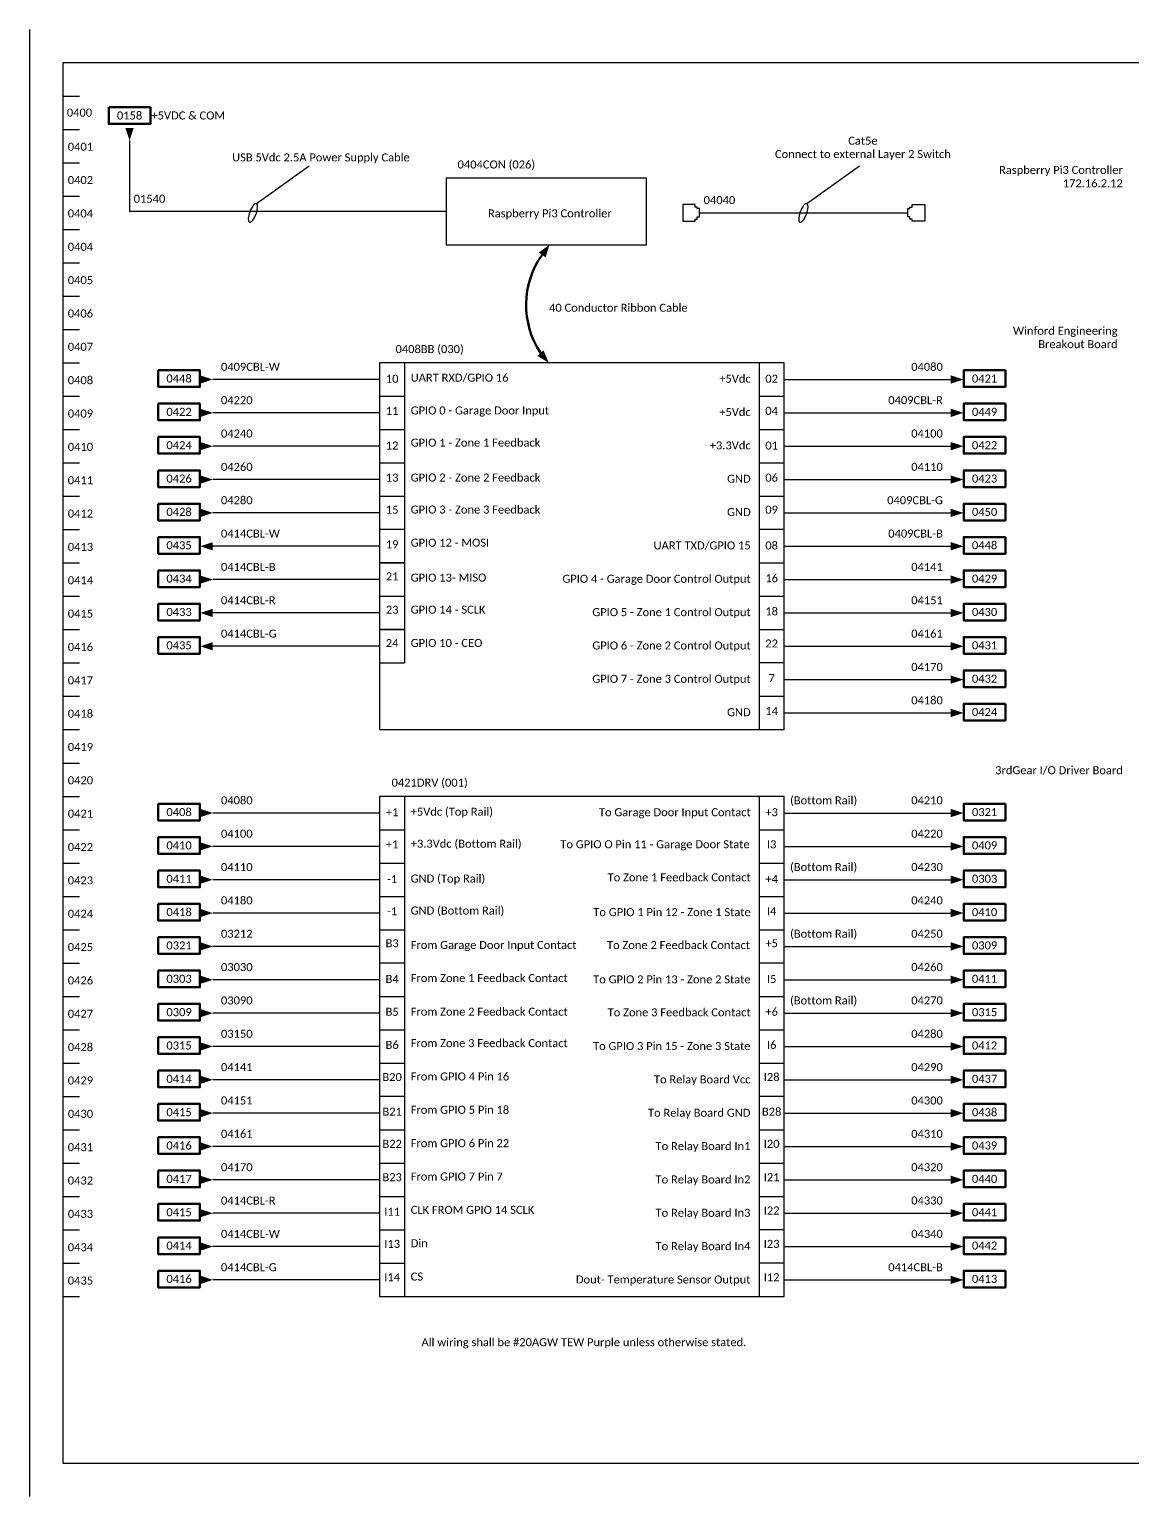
# Model space of a CAD drawing. Header units: inches. Extents: x 0 to 17, y 0 to 11.
# Drawn here: x 0 to 8.27, y 0 to 11 of the extents above; entities that cross this region are included whole.
import ezdxf

# ---------------------------------------------------------------- set-up
doc = ezdxf.new("R2010")
doc.units = ezdxf.units.IN
doc.header["$LTSCALE"] = 0.5
doc.header["$MEASUREMENT"] = 0
for name, color, linetype in [('AC Wiring', 7, 'Continuous'), ('Text', 7, 'Continuous'), ('Title Block', 7, 'Continuous')]:
    doc.layers.add(name, color=color, linetype=linetype)
doc.layers.add('pointer', color=7, linetype='Continuous', lineweight=80)
doc.layers.add('text box', color=7, linetype='Continuous', lineweight=50)
doc.styles.add('Electrical1', font='Calibril.ttf')

msp = doc.modelspace()

# ---------------------------------------------------------------- hatches: boundary and pattern name
at = {"layer": 'AC Wiring', "ltscale": 0.1}
for points in [[(0.72, 10.26), (0.751, 10.166), (0.782, 10.26)], [(1.281, 8.344), (1.375, 8.375), (1.281, 8.406)], [(6.906, 8.406), (7, 8.375), (6.906, 8.344)], [(1.281, 8.094), (1.375, 8.125), (1.281, 8.156)], [(6.906, 8.156), (7, 8.125), (6.906, 8.094)], [(1.281, 7.844), (1.375, 7.875), (1.281, 7.906)], [(6.906, 7.906), (7, 7.875), (6.906, 7.844)], [(1.281, 7.594), (1.375, 7.625), (1.281, 7.656)], [(6.906, 7.656), (7, 7.625), (6.906, 7.594)], [(1.281, 7.344), (1.375, 7.375), (1.281, 7.406)], [(6.906, 7.406), (7, 7.375), (6.906, 7.344)], [(1.375, 7.156), (1.281, 7.125), (1.375, 7.094)], [(6.906, 7.156), (7, 7.125), (6.906, 7.094)], [(1.281, 6.844), (1.375, 6.875), (1.281, 6.906)], [(6.906, 6.906), (7, 6.875), (6.906, 6.844)], [(1.375, 6.656), (1.281, 6.625), (1.375, 6.594)], [(6.906, 6.656), (7, 6.625), (6.906, 6.594)], [(1.375, 6.406), (1.281, 6.375), (1.375, 6.344)], [(6.906, 6.406), (7, 6.375), (6.906, 6.344)], [(6.906, 6.156), (7, 6.125), (6.906, 6.094)], [(6.906, 5.906), (7, 5.875), (6.906, 5.844)], [(1.281, 5.094), (1.375, 5.125), (1.281, 5.156)], [(6.906, 5.156), (7, 5.125), (6.906, 5.094)], [(1.281, 4.844), (1.375, 4.875), (1.281, 4.906)], [(6.906, 4.906), (7, 4.875), (6.906, 4.844)], [(1.281, 4.594), (1.375, 4.625), (1.281, 4.656)], [(6.906, 4.656), (7, 4.625), (6.906, 4.594)], [(1.281, 4.344), (1.375, 4.375), (1.281, 4.406)], [(6.906, 4.406), (7, 4.375), (6.906, 4.344)], [(1.281, 4.094), (1.375, 4.125), (1.281, 4.156)], [(6.906, 4.156), (7, 4.125), (6.906, 4.094)], [(1.281, 3.844), (1.375, 3.875), (1.281, 3.906)], [(6.906, 3.906), (7, 3.875), (6.906, 3.844)], [(1.281, 3.594), (1.375, 3.625), (1.281, 3.656)], [(6.906, 3.656), (7, 3.625), (6.906, 3.594)], [(1.281, 3.344), (1.375, 3.375), (1.281, 3.406)], [(6.906, 3.406), (7, 3.375), (6.906, 3.344)], [(1.281, 3.094), (1.375, 3.125), (1.281, 3.156)], [(6.906, 3.156), (7, 3.125), (6.906, 3.094)], [(1.281, 2.844), (1.375, 2.875), (1.281, 2.906)], [(6.906, 2.906), (7, 2.875), (6.906, 2.844)], [(1.281, 2.594), (1.375, 2.625), (1.281, 2.656)], [(6.906, 2.656), (7, 2.625), (6.906, 2.594)], [(1.281, 2.344), (1.375, 2.375), (1.281, 2.406)], [(6.906, 2.406), (7, 2.375), (6.906, 2.344)], [(1.281, 2.094), (1.375, 2.125), (1.281, 2.156)], [(6.906, 2.156), (7, 2.125), (6.906, 2.094)], [(1.281, 1.844), (1.375, 1.875), (1.281, 1.906)], [(6.906, 1.906), (7, 1.875), (6.906, 1.844)], [(1.281, 1.594), (1.375, 1.625), (1.281, 1.656)], [(6.906, 1.656), (7, 1.625), (6.906, 1.594)]]:
    msp.add_hatch(color=256, dxfattribs=at).paths.add_polyline_path(points)
at = {"layer": 'pointer', "ltscale": 0.1}
for points in [[(3.869, 9.291), (3.898, 9.385), (3.818, 9.327)], [(3.807, 8.552), (3.892, 8.501), (3.854, 8.593)]]:
    msp.add_hatch(color=256, dxfattribs=at).paths.add_polyline_path(points)

# ---------------------------------------------------------------- linework, layer by layer
at = {"layer": 'AC Wiring', "ltscale": 0.1}
for p, q in [((0, 11), (0, 0)), ((0.751, 10.166), (0.751, 9.635))]:
    msp.add_line(p, q, dxfattribs=at)
at = {"layer": 'AC Wiring', "ltscale": 0.5}
for p, q in [((1.702, 9.694), (2.096, 9.976)), ((5.827, 9.694), (6.221, 9.976)), ((3.125, 9.635), (0.751, 9.635)), ((5.022, 9.625), (6.585, 9.625)), ((2.812, 8.5), (2.812, 6.25)), ((5.469, 8.5), (5.469, 5.75)), ((2.625, 8.375), (1.375, 8.375)), ((5.656, 8.375), (6.906, 8.375)), ((2.625, 8.25), (2.812, 8.25)), ((5.469, 8.25), (5.656, 8.25)), ((2.625, 8.125), (1.375, 8.125)), ((5.656, 8.125), (6.906, 8.125)), ((2.625, 8), (2.812, 8)), ((5.469, 8), (5.656, 8)), ((2.625, 7.875), (1.375, 7.875)), ((5.656, 7.875), (6.906, 7.875)), ((2.625, 7.75), (2.812, 7.75)), ((5.469, 7.75), (5.656, 7.75)), ((2.625, 7.625), (1.375, 7.625)), ((5.656, 7.625), (6.906, 7.625)), ((2.625, 7.5), (2.812, 7.5)), ((5.469, 7.5), (5.656, 7.5)), ((2.625, 7.375), (1.375, 7.375)), ((5.656, 7.375), (6.906, 7.375)), ((2.812, 7.25), (2.625, 7.25)), ((5.656, 7.25), (5.469, 7.25)), ((2.625, 7.125), (1.375, 7.125)), ((5.656, 7.125), (6.906, 7.125)), ((2.812, 7), (2.625, 7)), ((2.625, 7), (2.812, 7)), ((5.469, 7), (5.656, 7)), ((2.625, 6.875), (1.375, 6.875)), ((5.656, 6.875), (6.906, 6.875)), ((2.625, 6.75), (2.812, 6.75)), ((5.469, 6.75), (5.656, 6.75)), ((2.625, 6.625), (1.375, 6.625)), ((5.656, 6.625), (6.906, 6.625)), ((2.812, 6.5), (2.625, 6.5)), ((2.625, 6.5), (2.812, 6.5)), ((5.469, 6.5), (5.656, 6.5)), ((2.625, 6.375), (1.375, 6.375)), ((5.656, 6.375), (6.906, 6.375)), ((2.625, 6.25), (2.812, 6.25)), ((5.656, 6.25), (5.469, 6.25)), ((5.656, 6.125), (6.906, 6.125)), ((5.469, 6), (5.656, 6)), ((5.656, 5.875), (6.906, 5.875)), ((2.812, 5.25), (2.812, 1.5)), ((5.469, 5.25), (5.469, 1.5)), ((2.625, 5.125), (1.375, 5.125)), ((5.656, 5.125), (6.906, 5.125)), ((2.625, 5), (2.812, 5)), ((5.469, 5), (5.656, 5)), ((2.625, 4.875), (1.375, 4.875)), ((5.656, 4.875), (6.906, 4.875)), ((2.625, 4.75), (2.812, 4.75)), ((5.469, 4.75), (5.656, 4.75)), ((2.625, 4.625), (1.375, 4.625)), ((5.656, 4.625), (6.906, 4.625)), ((2.625, 4.5), (2.812, 4.5)), ((5.469, 4.5), (5.656, 4.5)), ((2.625, 4.375), (1.375, 4.375)), ((5.656, 4.375), (6.906, 4.375)), ((2.625, 4.25), (2.812, 4.25)), ((5.469, 4.25), (5.656, 4.25)), ((2.625, 4.125), (1.375, 4.125)), ((5.656, 4.125), (6.906, 4.125)), ((2.812, 4), (2.625, 4)), ((5.656, 4), (5.469, 4)), ((2.625, 3.875), (1.375, 3.875)), ((5.656, 3.875), (6.906, 3.875)), ((2.625, 3.75), (2.812, 3.75)), ((5.469, 3.75), (5.656, 3.75)), ((2.625, 3.625), (1.375, 3.625)), ((5.656, 3.625), (6.906, 3.625)), ((2.625, 3.5), (2.812, 3.5)), ((5.469, 3.5), (5.656, 3.5)), ((2.625, 3.375), (1.375, 3.375)), ((5.656, 3.375), (6.906, 3.375)), ((2.625, 3.25), (2.812, 3.25)), ((5.469, 3.25), (5.656, 3.25)), ((2.625, 3.125), (1.375, 3.125)), ((5.656, 3.125), (6.906, 3.125)), ((2.812, 3), (2.625, 3)), ((5.656, 3), (5.469, 3)), ((2.625, 2.875), (1.375, 2.875)), ((5.656, 2.875), (6.906, 2.875)), ((2.625, 2.75), (2.812, 2.75)), ((5.469, 2.75), (5.656, 2.75)), ((2.625, 2.625), (1.375, 2.625)), ((5.656, 2.625), (6.906, 2.625)), ((2.625, 2.5), (2.812, 2.5)), ((5.469, 2.5), (5.656, 2.5)), ((2.625, 2.375), (1.375, 2.375)), ((5.656, 2.375), (6.906, 2.375)), ((2.625, 2.25), (2.812, 2.25)), ((5.469, 2.25), (5.656, 2.25)), ((2.625, 2.125), (1.375, 2.125)), ((5.656, 2.125), (6.906, 2.125)), ((2.625, 2), (2.812, 2)), ((5.656, 2), (5.469, 2)), ((2.625, 1.875), (1.375, 1.875)), ((5.656, 1.875), (6.906, 1.875)), ((2.625, 1.75), (2.812, 1.75)), ((5.656, 1.75), (5.469, 1.75)), ((2.625, 1.625), (1.375, 1.625)), ((5.656, 1.625), (6.906, 1.625))]:
    msp.add_line(p, q, dxfattribs=at)
for points in [[(3.125, 9.885), (3.125, 9.385), (4.625, 9.385), (4.625, 9.885)], [(2.625, 8.5), (2.625, 5.75), (5.656, 5.75), (5.656, 8.5)], [(2.625, 5.25), (2.625, 1.5), (5.656, 1.5), (5.656, 5.25)]]:
    msp.add_lwpolyline(points, close=True, dxfattribs=at)
for points in [[(4.991, 9.668), (4.991, 9.688), (4.897, 9.688), (4.897, 9.562), (4.991, 9.562), (4.991, 9.578)], [(6.616, 9.668), (6.616, 9.688), (6.71, 9.688), (6.71, 9.562), (6.616, 9.562), (6.616, 9.578)], [(5.006, 9.656), (5.006, 9.668), (4.991, 9.668)], [(4.991, 9.578), (5.006, 9.578), (5.006, 9.594)], [(5.006, 9.594), (5.022, 9.594), (5.022, 9.656), (5.006, 9.656)], [(6.6, 9.594), (6.585, 9.594), (6.585, 9.656), (6.6, 9.656)], [(6.6, 9.656), (6.6, 9.668), (6.616, 9.668)], [(6.616, 9.578), (6.6, 9.578), (6.6, 9.594)]]:
    msp.add_lwpolyline(points, dxfattribs=at)
at = {"layer": 'AC Wiring', "ltscale": 0.5, "extrusion": (0, 0, -1)}
for centre in [(1.676, 9.624), (5.801, 9.624)]:
    msp.add_ellipse(centre, major_axis=(-0.0261, -0.0697), ratio=0.333587, dxfattribs=at)
at = {"layer": 'pointer', "ltscale": 0.5}
msp.add_arc((4.372, 8.934), 0.649, 144.5227, 213.7972, dxfattribs=at)
at = {"layer": 'text box', "ltscale": 0.1}
for points in [[(0.595, 10.416), (0.595, 10.291), (0.907, 10.291), (0.907, 10.416)], [(0.966, 8.444), (0.966, 8.319), (1.278, 8.319), (1.278, 8.444)], [(7.315, 8.444), (7.315, 8.319), (7.003, 8.319), (7.003, 8.444)], [(0.966, 8.194), (0.966, 8.069), (1.278, 8.069), (1.278, 8.194)], [(7.315, 8.194), (7.315, 8.069), (7.003, 8.069), (7.003, 8.194)], [(0.966, 7.944), (0.966, 7.819), (1.278, 7.819), (1.278, 7.944)], [(7.315, 7.944), (7.315, 7.819), (7.003, 7.819), (7.003, 7.944)], [(0.966, 7.694), (0.966, 7.569), (1.278, 7.569), (1.278, 7.694)], [(7.315, 7.694), (7.315, 7.569), (7.003, 7.569), (7.003, 7.694)], [(0.966, 7.444), (0.966, 7.319), (1.278, 7.319), (1.278, 7.444)], [(7.315, 7.444), (7.315, 7.319), (7.003, 7.319), (7.003, 7.444)], [(0.966, 7.194), (0.966, 7.069), (1.278, 7.069), (1.278, 7.194)], [(7.315, 7.194), (7.315, 7.069), (7.003, 7.069), (7.003, 7.194)], [(0.966, 6.944), (0.966, 6.819), (1.278, 6.819), (1.278, 6.944)], [(7.315, 6.944), (7.315, 6.819), (7.003, 6.819), (7.003, 6.944)], [(0.966, 6.694), (0.966, 6.569), (1.278, 6.569), (1.278, 6.694)], [(7.315, 6.694), (7.315, 6.569), (7.003, 6.569), (7.003, 6.694)], [(0.966, 6.444), (0.966, 6.319), (1.278, 6.319), (1.278, 6.444)], [(7.315, 6.444), (7.315, 6.319), (7.003, 6.319), (7.003, 6.444)], [(7.315, 6.194), (7.315, 6.069), (7.003, 6.069), (7.003, 6.194)], [(7.315, 5.944), (7.315, 5.819), (7.003, 5.819), (7.003, 5.944)], [(0.966, 5.194), (0.966, 5.069), (1.278, 5.069), (1.278, 5.194)], [(7.315, 5.194), (7.315, 5.069), (7.003, 5.069), (7.003, 5.194)], [(0.966, 4.944), (0.966, 4.819), (1.278, 4.819), (1.278, 4.944)], [(7.315, 4.944), (7.315, 4.819), (7.003, 4.819), (7.003, 4.944)], [(0.966, 4.694), (0.966, 4.569), (1.278, 4.569), (1.278, 4.694)], [(7.315, 4.694), (7.315, 4.569), (7.003, 4.569), (7.003, 4.694)], [(0.966, 4.444), (0.966, 4.319), (1.278, 4.319), (1.278, 4.444)], [(7.315, 4.444), (7.315, 4.319), (7.003, 4.319), (7.003, 4.444)], [(0.966, 4.194), (0.966, 4.069), (1.278, 4.069), (1.278, 4.194)], [(7.315, 4.194), (7.315, 4.069), (7.003, 4.069), (7.003, 4.194)], [(0.966, 3.944), (0.966, 3.819), (1.278, 3.819), (1.278, 3.944)], [(7.315, 3.944), (7.315, 3.819), (7.003, 3.819), (7.003, 3.944)], [(0.966, 3.694), (0.966, 3.569), (1.278, 3.569), (1.278, 3.694)], [(7.315, 3.694), (7.315, 3.569), (7.003, 3.569), (7.003, 3.694)], [(0.966, 3.444), (0.966, 3.319), (1.278, 3.319), (1.278, 3.444)], [(7.315, 3.444), (7.315, 3.319), (7.003, 3.319), (7.003, 3.444)], [(0.966, 3.194), (0.966, 3.069), (1.278, 3.069), (1.278, 3.194)], [(7.315, 3.194), (7.315, 3.069), (7.003, 3.069), (7.003, 3.194)], [(0.966, 2.944), (0.966, 2.819), (1.278, 2.819), (1.278, 2.944)], [(7.315, 2.944), (7.315, 2.819), (7.003, 2.819), (7.003, 2.944)], [(0.966, 2.694), (0.966, 2.569), (1.278, 2.569), (1.278, 2.694)], [(7.315, 2.694), (7.315, 2.569), (7.003, 2.569), (7.003, 2.694)], [(0.966, 2.444), (0.966, 2.319), (1.278, 2.319), (1.278, 2.444)], [(7.315, 2.444), (7.315, 2.319), (7.003, 2.319), (7.003, 2.444)], [(0.966, 2.194), (0.966, 2.069), (1.278, 2.069), (1.278, 2.194)], [(7.315, 2.194), (7.315, 2.069), (7.003, 2.069), (7.003, 2.194)], [(0.966, 1.944), (0.966, 1.819), (1.278, 1.819), (1.278, 1.944)], [(7.315, 1.944), (7.315, 1.819), (7.003, 1.819), (7.003, 1.944)], [(0.966, 1.694), (0.966, 1.569), (1.278, 1.569), (1.278, 1.694)], [(7.315, 1.694), (7.315, 1.569), (7.003, 1.569), (7.003, 1.694)]]:
    msp.add_lwpolyline(points, close=True, dxfattribs=at)
at = {"layer": 'Title Block'}
for p, q in [((16.75, 10.75), (0.25, 10.75)), ((0.25, 10.75), (0.25, 0.25)), ((0.25, 10.5), (0.375, 10.5)), ((0.25, 10.25), (0.375, 10.25)), ((0.25, 10), (0.375, 10)), ((0.25, 9.75), (0.375, 9.75)), ((0.25, 9.5), (0.375, 9.5)), ((0.25, 9.25), (0.375, 9.25)), ((0.25, 9), (0.375, 9)), ((0.25, 8.75), (0.375, 8.75)), ((0.25, 8.5), (0.375, 8.5)), ((0.25, 8.25), (0.375, 8.25)), ((0.25, 8), (0.375, 8)), ((0.25, 7.75), (0.375, 7.75)), ((0.25, 7.5), (0.375, 7.5)), ((0.25, 7.25), (0.375, 7.25)), ((0.25, 7), (0.375, 7)), ((0.25, 6.75), (0.375, 6.75)), ((0.25, 6.5), (0.375, 6.5)), ((0.25, 6.25), (0.375, 6.25)), ((0.25, 6), (0.375, 6)), ((0.25, 5.75), (0.375, 5.75)), ((0.25, 5.5), (0.375, 5.5)), ((0.25, 5.25), (0.375, 5.25)), ((0.25, 5), (0.375, 5)), ((0.25, 4.75), (0.375, 4.75)), ((0.25, 4.5), (0.375, 4.5)), ((0.25, 4.25), (0.375, 4.25)), ((0.25, 4), (0.375, 4)), ((0.25, 3.75), (0.375, 3.75)), ((0.25, 3.5), (0.375, 3.5)), ((0.25, 3.25), (0.375, 3.25)), ((0.25, 3), (0.375, 3)), ((0.25, 2.75), (0.375, 2.75)), ((0.25, 2.5), (0.375, 2.5)), ((0.25, 2.25), (0.375, 2.25)), ((0.25, 2), (0.375, 2)), ((0.25, 1.75), (0.375, 1.75)), ((0.25, 1.5), (0.375, 1.5)), ((0.25, 0.25), (16.75, 0.25))]:
    msp.add_line(p, q, dxfattribs=at)

# ---------------------------------------------------------------- texts
at = {"layer": 'Text', "char_height": 0.06, "style": 'Electrical1'}
for s, insert, width, attachment_point in [('{0158}', (0.751, 10.354), 0.125, 5), ('{+5VDC & COM}', (1.191, 10.354), 0.56953, 5), ('{Cat5e\\PConnect to external Layer 2 Switch}', (6.247, 10.195), 1.82574, 2), ('{USB 5Vdc 2.5A Power Supply Cable}', (2.185, 10.07), 1.82574, 2), ('{0404CON (026)}', (3.5, 10.017), 0.70949, 2), ('{Raspberry Pi3 Controller\\P172.16.2.12}', (8.195, 9.976), 1.03906, 3), ('{01540}', (0.782, 9.76), 0.21875, 1), ('{04040}', (5.053, 9.75), 0.21875, 1), ('{Raspberry Pi3 Controller}', (3.437, 9.613), 1.125, 4), ('{40 Conductor Ribbon Cable}', (3.895, 8.943), 1.57381, 1), ('{Winford Engineering\\PBreakout Board}', (8.156, 8.77), 0.9375, 3), ('{0408BB (030)}', (3, 8.633), 0.70949, 2), ('{0409CBL-W}', (1.436, 8.5), 0.21875, 1), ('{04080}', (6.846, 8.5), 0.21875, 3), ('{0448}', (1.122, 8.382), 0.125, 5), ('{0421}', (7.159, 8.382), 0.125, 5), ('{04220}', (1.436, 8.25), 0.21875, 1), ('{0409CBL-R}', (6.846, 8.25), 0.21875, 3), ('{0422}', (1.122, 8.132), 0.125, 5), ('{0449}', (7.159, 8.132), 0.125, 5), ('{04240}', (1.436, 8), 0.21875, 1), ('{04100}', (6.846, 8), 0.21875, 3), ('{0424}', (1.122, 7.882), 0.125, 5), ('{0422}', (7.159, 7.882), 0.125, 5), ('{04260}', (1.436, 7.75), 0.21875, 1), ('{04110}', (6.846, 7.75), 0.21875, 3), ('{0426}', (1.122, 7.632), 0.125, 5), ('{0423}', (7.159, 7.632), 0.125, 5), ('{04280}', (1.436, 7.5), 0.21875, 1), ('{0409CBL-G}', (6.846, 7.5), 0.21875, 3), ('{0428}', (1.122, 7.382), 0.125, 5), ('{0450}', (7.159, 7.382), 0.125, 5), ('{0435}', (1.122, 7.132), 0.125, 5), ('{0414CBL-W}', (1.436, 7.25), 0.21875, 1), ('{0409CBL-B}', (6.846, 7.25), 0.21875, 3), ('{0448}', (7.159, 7.132), 0.125, 5), ('{0414CBL-B}', (1.436, 7), 0.21875, 1), ('{04141}', (6.846, 7), 0.21875, 3), ('{0434}', (1.122, 6.882), 0.125, 5), ('{0429}', (7.159, 6.882), 0.125, 5), ('{0414CBL-R}', (1.436, 6.75), 0.21875, 1), ('{04151}', (6.846, 6.75), 0.21875, 3), ('{0433}', (1.122, 6.632), 0.125, 5), ('{0430}', (7.159, 6.632), 0.125, 5), ('{0414CBL-G}', (1.436, 6.5), 0.21875, 1), ('{04161}', (6.846, 6.5), 0.21875, 3), ('{0435}', (1.122, 6.382), 0.125, 5), ('{0431}', (7.159, 6.382), 0.125, 5), ('{04170}', (6.846, 6.25), 0.21875, 3), ('{0432}', (7.159, 6.132), 0.125, 5), ('{04180}', (6.846, 6), 0.21875, 3), ('{0424}', (7.159, 5.882), 0.125, 5), ('{0421DRV (001)}', (3, 5.383), 0.70949, 2), ('{3rdGear I/O Driver Board}', (8.195, 5.476), 1.03906, 3), ('{04080}', (1.436, 5.25), 0.21875, 1), ('{(Bottom Rail)}', (5.701, 5.25), 0.51788, 1), ('{04210}', (6.846, 5.25), 0.21875, 3), ('{0408}', (1.122, 5.132), 0.125, 5), ('{0321}', (7.159, 5.132), 0.125, 5), ('{04100}', (1.436, 5), 0.21875, 1), ('{04220}', (6.846, 5), 0.21875, 3), ('{0410}', (1.122, 4.882), 0.125, 5), ('{0409}', (7.159, 4.882), 0.125, 5), ('{04110}', (1.436, 4.75), 0.21875, 1), ('{(Bottom Rail)}', (5.701, 4.75), 0.51788, 1), ('{04230}', (6.846, 4.75), 0.21875, 3), ('{0411}', (1.122, 4.632), 0.125, 5), ('{0303}', (7.159, 4.632), 0.125, 5), ('{0418}', (1.122, 4.382), 0.125, 5), ('{04180}', (1.436, 4.5), 0.21875, 1), ('{04240}', (6.846, 4.5), 0.21875, 3), ('{0410}', (7.159, 4.382), 0.125, 5), ('{03212}', (1.436, 4.25), 0.21875, 1), ('{(Bottom Rail)}', (5.701, 4.25), 0.51788, 1), ('{04250}', (6.846, 4.25), 0.21875, 3), ('{0321}', (1.122, 4.132), 0.125, 5), ('{0309}', (7.159, 4.132), 0.125, 5), ('{03030}', (1.436, 4), 0.21875, 1), ('{04260}', (6.846, 4), 0.21875, 3), ('{0303}', (1.122, 3.882), 0.125, 5), ('{0411}', (7.159, 3.882), 0.125, 5), ('{03090}', (1.436, 3.75), 0.21875, 1), ('{(Bottom Rail)}', (5.701, 3.75), 0.51788, 1), ('{04270}', (6.846, 3.75), 0.21875, 3), ('{0309}', (1.122, 3.632), 0.125, 5), ('{0315}', (7.159, 3.632), 0.125, 5), ('{0315}', (1.122, 3.382), 0.125, 5), ('{03150}', (1.436, 3.5), 0.21875, 1), ('{04280}', (6.846, 3.5), 0.21875, 3), ('{0412}', (7.159, 3.382), 0.125, 5), ('{04141}', (1.436, 3.25), 0.21875, 1), ('{04290}', (6.846, 3.25), 0.21875, 3), ('{0414}', (1.122, 3.132), 0.125, 5), ('{0437}', (7.159, 3.132), 0.125, 5), ('{04151}', (1.436, 3), 0.21875, 1), ('{04300}', (6.846, 3), 0.21875, 3), ('{0415}', (1.122, 2.882), 0.125, 5), ('{0438}', (7.159, 2.882), 0.125, 5), ('{04161}', (1.436, 2.75), 0.21875, 1), ('{04310}', (6.846, 2.75), 0.21875, 3), ('{0416}', (1.122, 2.632), 0.125, 5), ('{0439}', (7.159, 2.632), 0.125, 5), ('{04170}', (1.436, 2.5), 0.21875, 1), ('{04320}', (6.846, 2.5), 0.21875, 3), ('{0417}', (1.122, 2.382), 0.125, 5), ('{0440}', (7.159, 2.382), 0.125, 5), ('{0414CBL-R}', (1.436, 2.25), 0.21875, 1), ('{04330}', (6.846, 2.25), 0.21875, 3), ('{0415}', (1.122, 2.132), 0.125, 5), ('{0441}', (7.159, 2.132), 0.125, 5), ('{0414CBL-W}', (1.436, 2), 0.21875, 1), ('{04340}', (6.846, 2), 0.21875, 3), ('{0414}', (1.122, 1.882), 0.125, 5), ('{0442}', (7.159, 1.882), 0.125, 5), ('{0416}', (1.122, 1.632), 0.125, 5), ('{0414CBL-G}', (1.436, 1.75), 0.21875, 1), ('{0414CBL-B}', (6.846, 1.75), 0.21875, 3), ('{0413}', (7.159, 1.632), 0.125, 5), ('{All wiring shall be #20AGW TEW Purple unless otherwise stated.}', (4.156, 1.188), 2.5, 2)]:
    msp.add_mtext(s, dxfattribs=dict(at, insert=insert, width=width, attachment_point=attachment_point))
at = {"layer": 'Title Block', "char_height": 0.06, "style": 'Electrical1'}
for s, insert, width, attachment_point in [('{0400}', (0.281, 10.406), 0.1875, 1), ('{0401}', (0.288, 10.15), 0.1875, 1), ('{0402}', (0.288, 9.9), 0.1875, 1), ('{0404}', (0.288, 9.65), 0.1875, 1), ('{0404}', (0.288, 9.4), 0.1875, 1), ('{0405}', (0.288, 9.15), 0.1875, 1), ('{0406}', (0.288, 8.9), 0.1875, 1), ('{0407}', (0.288, 8.65), 0.1875, 1), ('{0408}', (0.288, 8.4), 0.1875, 1), ('{10}', (2.719, 8.411), 0.1875, 2), ('{UART RXD/GPIO 16}', (2.858, 8.419), 0.79819, 1), ('{+5Vdc}', (5.406, 8.411), 1.29819, 3), ('{02}', (5.563, 8.411), 0.1875, 2), ('{0409}', (0.288, 8.15), 0.1875, 1), ('{11}', (2.719, 8.17), 0.1875, 2), ('{GPIO 0 - Garage Door Input}', (2.858, 8.173), 1.04819, 1), ('{+5Vdc}', (5.406, 8.161), 1.29819, 3), ('{04}', (5.563, 8.17), 0.1875, 2), ('{GPIO 1 - Zone 1 Feedback}', (2.858, 7.932), 1.04819, 1), ('{0410}', (0.288, 7.9), 0.1875, 1), ('{12}', (2.719, 7.91), 0.1875, 2), ('{+3.3Vdc}', (5.406, 7.911), 1.29819, 3), ('{01}', (5.563, 7.91), 0.1875, 2), ('{0411}', (0.288, 7.65), 0.1875, 1), ('{13}', (2.719, 7.669), 0.1875, 2), ('{GPIO 2 - Zone 2 Feedback}', (2.858, 7.67), 0.98569, 1), ('{GND}', (5.406, 7.661), 1.29819, 3), ('{06}', (5.563, 7.669), 0.1875, 2), ('{0412}', (0.288, 7.4), 0.1875, 1), ('{15}', (2.719, 7.429), 0.1875, 2), ('{GPIO 3 - Zone 3 Feedback}', (2.858, 7.43), 1.04819, 1), ('{GND}', (5.406, 7.411), 1.29819, 3), ('{09}', (5.563, 7.429), 0.1875, 2), ('{0413}', (0.288, 7.15), 0.1875, 1), ('{19}', (2.719, 7.169), 0.1875, 2), ('{GPIO 12 - MOSI}', (2.858, 7.182), 1.04819, 1), ('{UART TXD/GPIO 15}', (5.406, 7.161), 1.29819, 3), ('{08}', (5.563, 7.161), 0.1875, 2), ('{0414}', (0.288, 6.9), 0.1875, 1), ('{21}', (2.719, 6.929), 0.1875, 2), ('{GPIO 13- MISO}', (2.858, 6.92), 0.98569, 1), ('{GPIO 4 - Garage Door Control Output}', (5.406, 6.911), 1.5, 3), ('{16}', (5.563, 6.915), 0.1875, 2), ('{0415}', (0.288, 6.65), 0.1875, 1), ('{23}', (2.719, 6.679), 0.1875, 2), ('{GPIO 14 - SCLK}', (2.858, 6.68), 1.04819, 1), ('{GPIO 5 - Zone 1 Control Output}', (5.406, 6.661), 1.29819, 3), ('{18}', (5.563, 6.667), 0.1875, 2), ('{0416}', (0.288, 6.4), 0.1875, 1), ('{24}', (2.719, 6.429), 0.1875, 2), ('{GPIO 10 - CEO}', (2.858, 6.43), 1.23569, 1), ('{GPIO 6 - Zone 2 Control Output}', (5.406, 6.411), 1.29819, 3), ('{22}', (5.563, 6.426), 0.1875, 2), ('{GPIO 7 - Zone 3 Control Output}', (5.406, 6.161), 1.29819, 3), ('{7}', (5.563, 6.166), 0.1875, 2), ('{0417}', (0.288, 6.15), 0.1875, 1), ('{0418}', (0.288, 5.9), 0.1875, 1), ('{GND}', (5.406, 5.911), 1.29819, 3), ('{14}', (5.563, 5.919), 0.1875, 2), ('{0419}', (0.288, 5.65), 0.1875, 1), ('{0420}', (0.288, 5.4), 0.1875, 1), ('{+5Vdc (Top Rail)}', (2.858, 5.165), 0.64194, 1), ('{0421}', (0.288, 5.15), 0.1875, 1), ('{+1}', (2.719, 5.161), 0.1875, 2), ('{To Garage Door Input Contact}', (5.406, 5.161), 1.29819, 3), ('{+3}', (5.563, 5.161), 0.1875, 2), ('{0422}', (0.288, 4.9), 0.1875, 1), ('{+1}', (2.719, 4.92), 0.1875, 2), ('{+3.3Vdc (Bottom Rail)}', (2.858, 4.925), 0.86069, 1), ('{To GPIO O Pin 11 - Garage Door State}', (5.398, 4.921), 1.76694, 3), ('{I3}', (5.563, 4.92), 0.1875, 2), ('{0423}', (0.288, 4.65), 0.1875, 1), ('{-1}', (2.719, 4.66), 0.1875, 2), ('{GND (Top Rail)}', (2.858, 4.664), 0.76694, 1), ('{To Zone 1 Feedback Contact}', (5.406, 4.673), 1.29819, 3), ('{+4}', (5.563, 4.66), 0.1875, 2), ('{0424}', (0.288, 4.4), 0.1875, 1), ('{-1}', (2.719, 4.419), 0.1875, 2), ('{GND (Bottom Rail)}', (2.858, 4.424), 0.76694, 1), ('{To GPIO 1 Pin 12 - Zone 1 State}', (5.406, 4.412), 1.23569, 3), ('{I4}', (5.563, 4.419), 0.1875, 2), ('{0425}', (0.288, 4.15), 0.1875, 1), ('{B3}', (2.719, 4.179), 0.1875, 2), ('{From Garage Door Input Contact}', (2.858, 4.166), 1.39194, 1), ('{To Zone 2 Feedback Contact}', (5.401, 4.165), 1.17319, 3), ('{+5}', (5.563, 4.179), 0.1875, 2), ('{0426}', (0.288, 3.9), 0.1875, 1), ('{B4}', (2.719, 3.911), 0.1875, 2), ('{From Zone 1 Feedback Contact}', (2.858, 3.918), 1.42319, 1), ('{To GPIO 2 Pin 13 - Zone 2 State}', (5.405, 3.908), 1.48569, 3), ('{I5}', (5.563, 3.911), 0.1875, 2), ('{0427}', (0.288, 3.65), 0.1875, 1), ('{B5}', (2.719, 3.665), 0.1875, 2), ('{From Zone 2 Feedback Contact}', (2.858, 3.666), 1.42319, 1), ('{To Zone 3 Feedback Contact}', (5.406, 3.661), 1.45444, 3), ('{+6}', (5.563, 3.665), 0.1875, 2), ('{B6}', (2.719, 3.417), 0.1875, 2), ('{From Zone 3 Feedback Contact}', (2.858, 3.43), 1.45444, 1), ('{To GPIO 3 Pin 15 - Zone 3 State}', (5.404, 3.408), 1.48569, 3), ('{I6}', (5.563, 3.417), 0.1875, 2), ('{0428}', (0.288, 3.4), 0.1875, 1), ('{0429}', (0.288, 3.15), 0.1875, 1), ('{B20}', (2.719, 3.176), 0.1875, 2), ('{From GPIO 4 Pin 16}', (2.858, 3.18), 1.45444, 1), ('{To Relay Board Vcc}', (5.404, 3.158), 1.48569, 3), ('{I28}', (5.563, 3.176), 0.1875, 2), ('{0430}', (0.288, 2.9), 0.1875, 1), ('{B21}', (2.719, 2.916), 0.1875, 2), ('{From GPIO 5 Pin 18}', (2.858, 2.93), 1.45444, 1), ('{To Relay Board GND}', (5.404, 2.908), 1.48569, 3), ('{B28}', (5.563, 2.916), 0.1875, 2), ('{0431}', (0.288, 2.65), 0.1875, 1), ('{B22}', (2.719, 2.675), 0.1875, 2), ('{From GPIO 6 Pin 22}', (2.858, 2.68), 1.45444, 1), ('{To Relay Board In1}', (5.404, 2.658), 1.48569, 3), ('{I20}', (5.563, 2.675), 0.1875, 2), ('{B23}', (2.719, 2.425), 0.1875, 2), ('{From GPIO 7 Pin 7}', (2.858, 2.43), 1.45444, 1), ('{I21}', (5.563, 2.425), 0.1875, 2), ('{0432}', (0.288, 2.4), 0.1875, 1), ('{To Relay Board In2}', (5.404, 2.408), 1.48569, 3), ('{0433}', (0.288, 2.15), 0.1875, 1), ('{I11}', (2.719, 2.166), 0.1875, 2), ('{CLK FROM GPIO 14 SCLK}', (2.858, 2.18), 1.45444, 1), ('{To Relay Board In3}', (5.404, 2.158), 1.48569, 3), ('{I22}', (5.563, 2.175), 0.1875, 2), ('{0434}', (0.288, 1.9), 0.1875, 1), ('{I13}', (2.719, 1.925), 0.1875, 2), ('{Din}', (2.858, 1.93), 1.45444, 1), ('{To Relay Board In4}', (5.404, 1.908), 1.48569, 3), ('{I23}', (5.563, 1.925), 0.1875, 2), ('{0435}', (0.288, 1.65), 0.1875, 1), ('{I14}', (2.719, 1.675), 0.1875, 2), ('{CS}', (2.858, 1.68), 1.45444, 1), ('{Dout- Temperature Sensor Output}', (5.404, 1.658), 1.96657, 3), ('{I12}', (5.563, 1.675), 0.1875, 2)]:
    msp.add_mtext(s, dxfattribs=dict(at, insert=insert, width=width, attachment_point=attachment_point))

doc.saveas('drawing.dxf')
